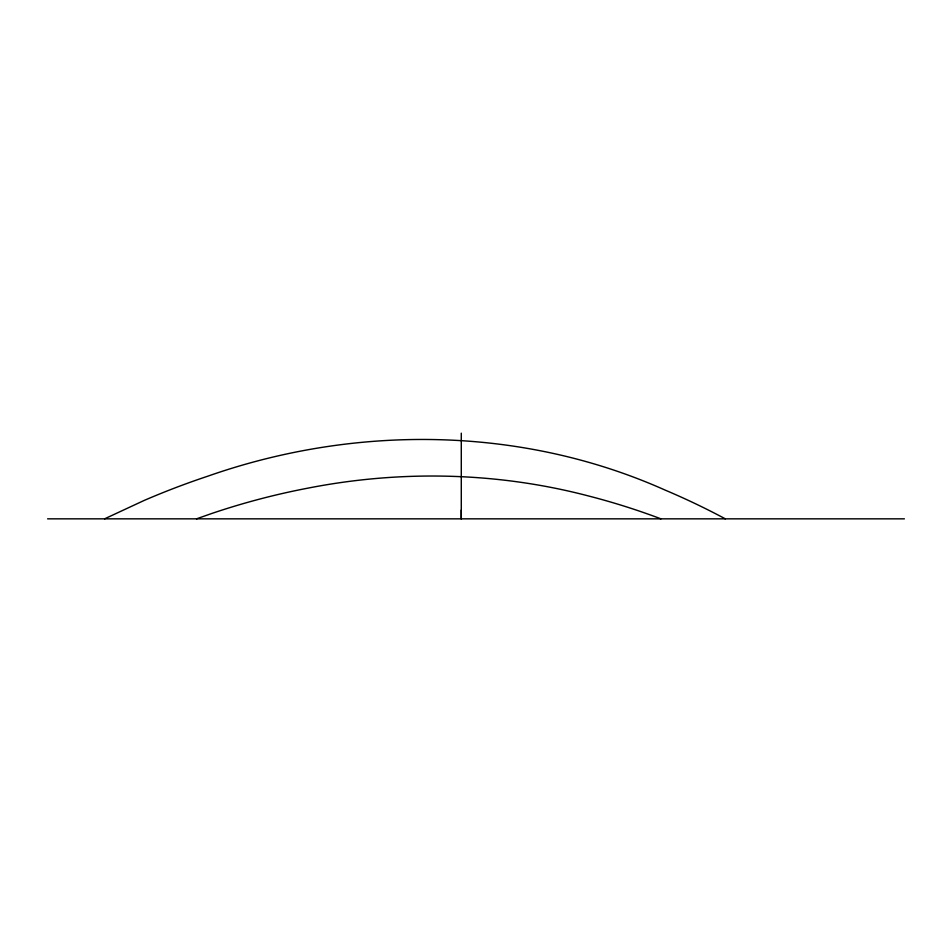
<?xml version="1.0" encoding="UTF-8"?>
<svg xmlns="http://www.w3.org/2000/svg" width="952" height="952" viewBox="0 0 952 952"><rect width="100%" height="100%" fill="white"/><g stroke="black" fill="none" stroke-linecap="round" stroke-linejoin="round"><path stroke-width="1.43" d="M104.601 518.84L144.252 500.407A793.433 792.968 89.3 0 1 207.691 476.226C355.251 424.402 521.553 425.913 665.091 490.078A731.779 731.35 89.3 0 1 725.329 518.84M196.529 518.84L211.82 513.461A724.627 724.377 -89.6 0 1 308.436 488.043C401.089 469.931 497.717 472.037 589.098 496.123A692.806 692.556 -89.6 0 1 660.962 518.852M47.6 518.84L904.4 518.84M461.28 510.034L461.28 518.84L461.28 433.172"/></g></svg>
